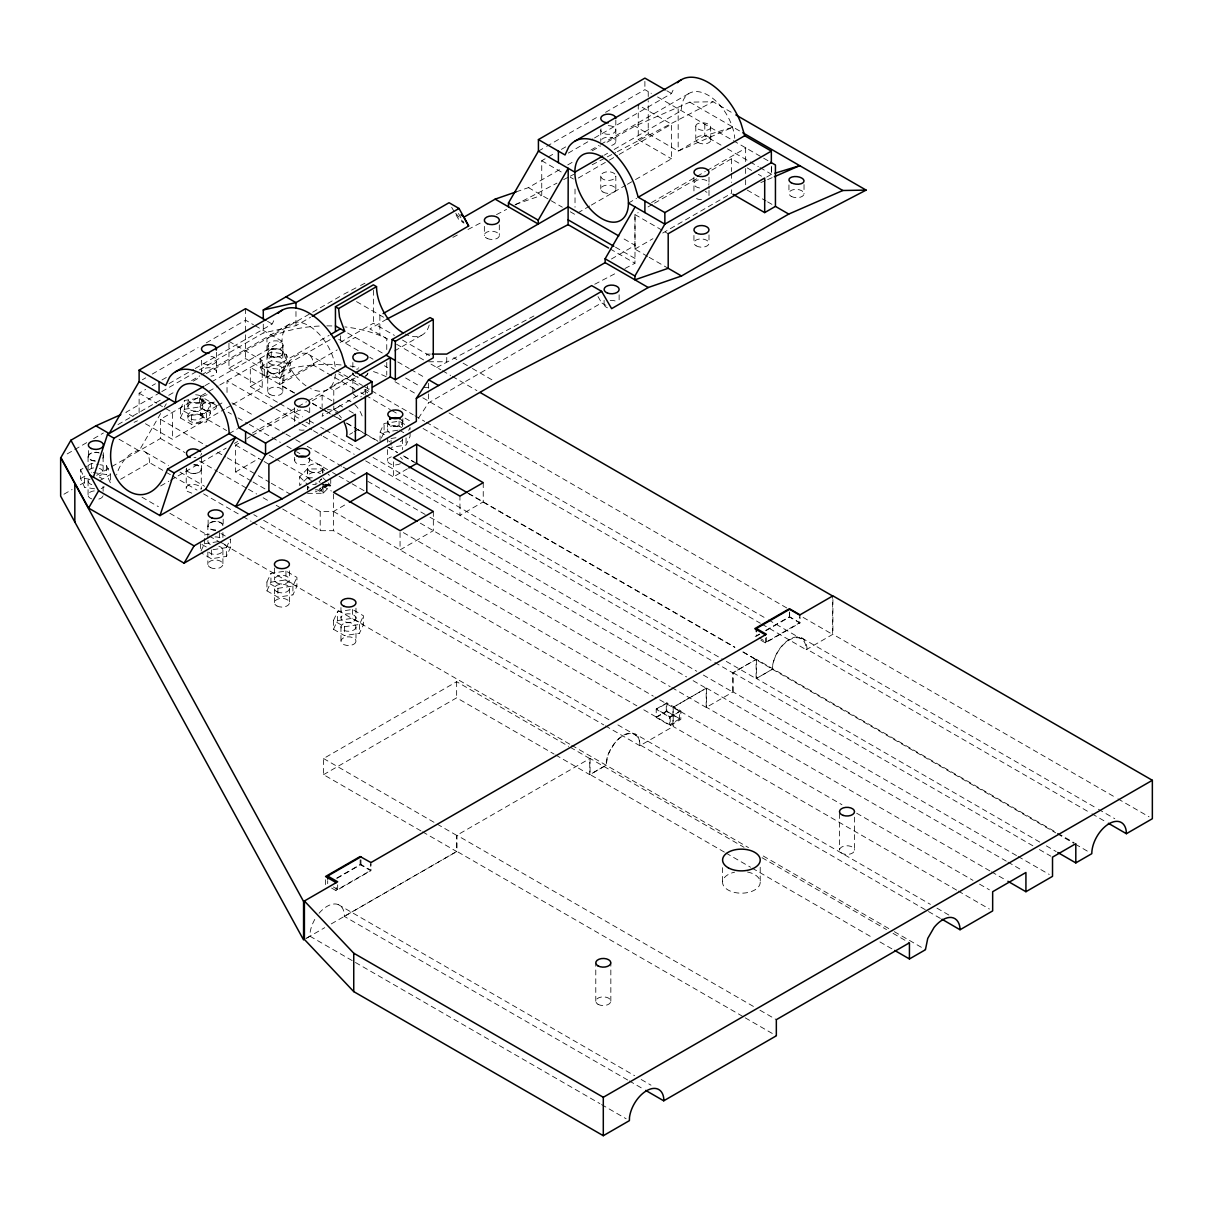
<?xml version="1.0" encoding="UTF-8"?>
<svg xmlns="http://www.w3.org/2000/svg" width="1213" height="1213" viewBox="0 0 1213 1213"><rect width="100%" height="100%" fill="white"/><g stroke="black" fill="none" stroke-linecap="round" stroke-linejoin="round"><path stroke-width="0.75" stroke-dasharray="5 3.75" d="M595.78 1001.225L595.78 962.804M610.836 1001.225L610.836 962.804M624.907 268.513L634.975 263.266L635.081 214.246M305.797 938.619L309.952 936.209L310.058 932.842A24.472 14.131 -60 0 1 316.184 917.134M627.682 1080.01L344.295 916.376L344.356 914.435A24.472 14.131 -60 0 0 317.078 915.83M307.723 490.007L307.935 486.671L309.876 488.627M335.379 374.013L334.682 379.624L332.013 385.537L327.753 389.479A37.876 21.864 60 0 1 310.558 388.554M191.806 493.145L187.227 491.31L186.484 487.217A7.551 4.564 -2.5 0 1 189.986 484.351L195.702 484.715A7.384 3.275 9.6 0 1 201.024 487.793L201.024 489.552M180.419 409.099L184.437 400.442L199.432 398.122L210.41 404.46L210.41 413.299L206.392 421.957L191.396 424.277L180.419 417.939L180.419 409.099L191.396 415.437L206.392 413.117L210.41 404.46M180.419 417.939L184.437 409.281L184.437 400.442M195.217 368.464L272.212 324.023L274.487 319.11M201.04 550.975L204.391 543.758L204.391 538.451M226.361 556.433L226.361 547.609L230.379 538.936L230.379 547.776L226.361 556.433L211.35 558.753L201.949 553.325M266.921 582.013L270.939 573.34L285.95 571.02L296.927 577.373L296.927 586.197L292.909 594.87L277.913 597.19L266.921 590.837L266.921 582.013L277.913 588.35L292.909 586.031L296.927 577.373M266.921 590.837L270.939 582.179L270.939 573.34M380.063 440.986L380.063 432.162L384.081 423.489L399.092 421.169L408.493 426.612M381.398 438.105L384.081 432.328L384.081 423.489M408.72 430.403L410.07 427.522L410.07 436.346L406.052 445.019L391.041 447.339M333.484 620.434L337.502 611.761L352.498 609.442L363.475 615.795L363.475 624.619L359.457 633.292L344.462 635.612L333.484 629.274L333.484 620.434L344.462 626.772L359.457 624.452L363.475 615.795M333.484 629.274L337.502 620.601L337.502 611.761M594.522 137.933L671.517 93.477L673.791 88.579M160.632 413.527L139.116 450.811L118.616 438.985M164.377 407.052L166.257 403.808M418.394 418.288L428.614 402.792L601.633 302.886L605.924 305.358M328.117 482.91L330.74 485.488L323.052 493.282L318.974 489.309L322.476 486.671L330.74 485.488L330.74 476.648L328.117 474.071M321.581 479.09L318.974 481.788L320.535 482.471M307.359 468.976L307.359 477.816L299.672 485.594L299.672 476.77L307.359 468.976L322.885 468.915L326.813 472.782M354.12 389.873L354.969 389.206M294.395 393.133L279.672 384.627L313.864 364.886L316.017 364.673A92.537 53.433 0 0 1 346.615 365.538M724.358 852.102L590.064 774.561L605.969 765.312L608.289 753.986L614.627 743.008A24.472 14.131 -60 0 1 631.943 733.016L635.521 734.123L930.401 904.367M142.391 379.76L145.666 377.865M152.216 374.089L198.083 347.6M206.271 342.87L245.587 320.171L253.517 324.75M538.42 151.109L544.971 147.334M546.608 146.379L599.025 116.114M605.575 112.339L644.891 89.641L651.381 93.386M139.116 412.905L139.116 393.179L145.651 389.403M152.171 385.628L155.446 383.748M161.981 379.972L166.878 377.152M515.48 204.406L541.741 195.308L541.741 160.722L554.826 153.172M561.376 149.396L566.274 146.561M169.001 383.596L193.58 369.419M568.321 153.065L592.884 138.873M160.177 392.542L125.803 412.39L133.187 416.666M161.799 391.602L197.81 370.814M199.448 369.874L263.282 333.014L295.972 325.66L310.634 317.2M191.578 380.624L199.781 375.894M201.419 374.938L289.877 323.871M590.883 150.078L599.086 145.348M600.723 144.408L689.181 93.325M67.2 453.905L87.078 442.442M93.613 438.666L103.423 432.996M117.964 424.595L162.284 399.016M168.713 395.302L173.717 392.406M193.276 381.125L199.887 377.304M206.377 373.559L311.059 313.121M312.696 312.181L342.127 295.184M516.177 191.866L528.428 187.621L561.194 168.698M567.745 164.923L574.31 161.132M592.323 150.73L600.511 146M607.061 142.224L634.915 126.137L689.788 102.15L713.062 101.756L732.607 113.036M228.954 343.097L228.954 368.206L245.587 358.593L283.857 380.685L337.199 349.905M205.027 385.658L209.955 382.823M211.593 381.883L282.023 341.217A37.876 21.864 60 0 1 307.42 324.978A37.876 21.864 60 0 1 335.455 368.828M604.347 155.128L607.622 153.232M614.172 149.457L681.342 110.671A37.876 21.864 60 0 1 706.724 94.447A37.876 21.864 60 0 1 734.76 138.297M635.536 179.569L671.517 158.797L671.517 124.211L638.25 105L638.25 139.586L648.227 133.824L648.227 100.74M260.279 358.351L271.257 352.013L286.253 354.332L290.271 362.99L290.271 371.83L279.293 378.168L264.298 375.848L260.279 367.19L260.279 358.351L264.298 367.008L264.298 375.848M96.646 475.329L160.48 438.484L160.48 419.273L218.128 385.977M219.765 385.037L262.235 360.519L262.235 387.417L232.82 404.399M578.298 178.038L607.728 161.041M609.366 160.101L617.538 155.385M619.176 154.43L671.517 124.211M94.614 488.824L84.607 487.277L80.589 478.619L80.589 469.78L86.866 466.156M88.428 465.246L91.566 463.442L98.238 464.473M260.279 367.19L271.257 360.852L286.253 363.172L290.271 371.83M80.589 478.619L86.866 474.996M283.857 380.685L283.857 361.474L329.117 335.349M330.133 339.67L288.103 363.93L283.857 361.474M264.298 367.008L279.293 369.328L290.271 362.99M63.925 494.222L72.113 489.506M80.285 484.775L90.111 479.105M216.718 405.627L200.403 396.211L200.403 415.422L216.066 406.385M217.627 405.476L223.889 401.867M294.35 392.83L250.318 367.403L250.318 386.613L266.951 377A92.537 53.433 0 0 1 305.342 365.765L313.864 364.886M99.602 480.757L110.595 474.419L106.577 465.762L99.906 464.731M145.454 423.731L172.382 439.288L224.663 409.115M226.285 408.159L231.198 405.339M340.171 342.415L373.377 323.249L394.422 335.41M345.25 343.127L355.242 337.366M386.841 319.125L369.874 328.92L390.025 340.474M589.745 206.013L575.023 214.519L570.262 211.775M591.368 205.073L625.726 185.24M627.364 184.3L633.899 180.525M101.179 488.687L104.318 486.883M120.572 479.287L149.457 462.608L170.775 474.92M229.121 433.617L237.718 428.659M628.425 203.087L636.613 198.356M353.771 373.847L329.527 387.842L333.772 390.298L358.017 376.303M160.647 485.958L168.85 481.227M170.487 480.287L226.179 448.128M234.367 443.397L237.657 441.502M252.395 432.996L296.624 407.462M298.262 406.507L306.464 401.776M308.102 400.836L353.832 374.438M394.559 350.921L422.26 334.924M651.533 202.556L695.504 177.159M697.141 176.219L705.284 171.518M706.906 170.578L746.01 148.016M251.455 481.091L235.61 471.948L235.61 445.05L238.87 443.17M247.043 438.454L250.303 436.574M251.94 435.619L297.64 409.236M312.332 400.76L322.127 395.104L333.211 401.503M647.59 256.413L634.915 249.09L634.915 214.519L638.19 212.624M648 206.953L652.912 204.118M654.55 203.178L697.066 178.629M711.788 170.123L731.409 158.797L740.916 164.286M333.772 406.021L333.772 409.509L369.328 388.979M338.761 406.704L322.127 416.317L322.688 413.8A17.755 10.25 60 0 1 324.568 411.146M235.61 471.948L258.46 458.757M611.443 258.991L635.081 245.344L622.026 237.809M634.915 249.09L652.912 238.703M662.723 233.048L731.409 193.383L731.409 189.744M436.756 367.539L535.964 314.88M766.661 177.068L771.513 174.263L771.513 166.029M349.647 434.39L352.665 432.647M354.181 431.767L361.747 427.401M300.642 500.196L320.202 511.477L333.514 511.477L347.767 503.243M407.371 468.84L393.406 476.906L393.406 461.183M420.941 830.89L323.553 774.667L323.553 758.534L456.649 681.691L568.654 746.344M323.553 774.667L456.649 697.824L554.053 754.046M336.547 878.212L360.14 864.596L370.784 870.737L370.784 862.67M759.505 634.02L754.774 636.734L754.774 633.52M765.782 630.381L789.39 616.765L800.034 622.906L800.034 616.447M337.199 878.212L360.974 864.49L370.951 870.252L370.951 864.111M759.535 634.369L756.366 636.203L756.366 633.125M765.873 630.715L789.648 616.992L799.625 622.754L799.625 616.613M333.393 887.006L337.669 889.478L370.951 870.252M759.217 637.856L766.358 641.965L799.625 622.754M331.619 888.083L336.183 890.721L370.784 870.737M760.869 640.252L765.433 642.89L800.034 622.906M656.218 709.014L666.862 702.873L680.842 710.939L680.842 719.385L670.183 725.541L656.218 717.474L656.218 709.014L670.183 717.08L680.842 710.939M656.278 717.05L666.271 711.288L679.583 718.96L679.583 711.288L654.944 697.066M1016.479 855.544L733.077 691.926L706.193 707.437L706.193 688.226L672.927 707.437L672.927 726.648L643.406 709.605M714.836 662.48L732.819 672.851L756.108 659.417L756.108 678.628L721.735 658.78M956.617 890.099L673.2 726.496L673.2 707.285L706.482 688.074L1006.274 861.139M733.077 691.926L733.077 672.715L756.366 659.266L1056.159 832.345M656.218 717.474L666.862 711.318L666.862 702.873M437.18 824.127L456.664 835.378L590.064 758.428L744.024 847.311M666.271 711.288L666.271 703.601L656.278 709.362L669.591 717.05L679.583 711.288M679.583 718.96L669.591 724.737L669.591 717.05M306.828 938.013L324.735 927.672M331.255 923.912L456.664 851.511L456.664 835.378M555.675 754.986L589.761 774.667L606.166 765.191L606.091 763.644A24.002 13.859 -60 0 1 622.163 736.382A24.002 13.859 -60 0 1 639.706 742.311L639.858 745.737L673.2 726.496M756.108 678.628L772.499 669.167A23.82 13.752 -60 0 1 789.345 639.979A23.82 13.752 -60 0 1 806.19 649.713L832.906 634.278L1116.309 797.911M344.295 916.376L456.967 851.42L743.584 1016.888M1039.784 842.095L756.366 678.476L772.347 669.227A24.472 14.131 -60 0 1 789.648 639.266A24.472 14.131 -60 0 1 806.963 649.258L1090.351 812.892M343.749 294.243L358.866 286.359M360.534 285.495L365.583 282.872M452.874 237.369L457.908 234.746M467.975 229.5L481.409 222.495M496.511 214.625L506.579 209.364M514.979 204.997L556.949 183.118M563.666 179.615L568.7 176.992M570.383 176.128L573.734 174.369M592.202 164.741L605.621 157.751M607.304 156.871L615.704 152.504M617.372 151.625L713.062 101.756M594.704 284.267L616.522 272.895M134.112 422.321L137.448 420.82M760.854 182.572L765.934 180.373M767.617 179.63L772.681 177.432M321.733 487.717L330.74 485.488L322.233 482.971M184.437 409.281L199.432 406.962L210.41 413.299M384.081 432.328L399.092 430.009L403.793 432.723M391.041 438.5L397.712 437.468M204.391 534.918L209.394 534.145M204.391 543.758L219.401 541.438L230.379 547.776M213.018 549.671L226.361 547.609M270.939 582.179L285.95 579.859L296.927 586.197M337.502 620.601L352.498 618.281L363.475 624.619M315.213 489.9L317.154 489.749L323.052 493.282L323.052 484.442M322.734 485.549L330.74 485.488L321.733 483.365M307.359 477.816L312.545 477.786M312.696 484.487L316.153 484.472M307.526 493.342L323.052 493.282L320.535 488.627M430.403 354.09L426.779 354.09L426.779 358.699M428.598 361.762L446.748 361.762L446.748 354.09M423.762 387.417L429.205 387.417M282.72 509.051L320.202 530.688L333.514 530.688L636.855 705.83M322.476 484.427L330.74 485.488M93.234 472.539L106.577 474.601L110.595 483.259L110.595 474.419M80.589 469.78L84.607 478.438L89.61 479.211M364.264 389.676L367.403 392.982L367.403 385.886M689.788 102.15L739.551 130.898M666.816 90.763L671.517 93.477M657.567 96.949L771.513 162.739M721.022 145.12L704.798 135.75L678.173 151.109L634.915 126.137M727.512 148.865L748.618 161.056M750.241 161.981L758.352 166.666M759.99 167.606L771.513 174.263M747.253 167.94L752.015 170.684M758.352 174.354L761.521 176.188M747.223 190.092L766.025 200.964M767.602 201.858L772.302 204.572M638.25 139.586L671.517 158.797M541.741 160.722L562.347 172.61M570.262 177.189L573.431 179.024M634.915 214.519L668.196 233.73M528.428 187.621L562.347 207.196M649.182 257.323L668.196 268.3M615.507 247.194L635.081 258.49M610.139 248.923L634.975 263.266M356.516 301.612L383.657 317.275M453.738 357.729L456.846 359.533M463.063 363.127L470.841 367.615M472.403 368.509L493.797 380.867M402.504 340.08L430.024 355.955M396.59 344.249L426.779 361.762M431.009 364.127L440.85 369.813M442.487 370.753L450.69 375.484M452.328 376.439L476.906 390.631M347.615 332.969L383.035 353.423M397.758 361.914L409.206 368.525M410.843 369.48L425.566 377.971M338.715 339.352L358.305 350.663M369.738 357.259L372.998 359.154M384.415 365.75L387.675 367.63M405.627 378.001L420.32 386.477M1117.946 798.851L1149.075 816.819M394.953 381.731L416.256 394.043M422.821 397.819L442.487 409.175M449.037 412.966L786.737 607.94M803.127 617.402L832.649 634.429L832.649 596.008M267.512 321.309L272.212 324.023M801.884 638.053L1096.749 808.313M1098.387 809.253L1114.777 818.714M308.42 354.272L334.621 369.404M336.259 370.344L362.46 385.461M364.097 386.416L413.208 414.77M414.846 415.71L424.671 421.381M426.309 422.336L766.874 618.948M768.511 619.904L801.247 638.796M255.094 325.66L282.023 341.217L282.947 349.738L285.616 358.745L289.877 367.615A37.876 21.864 60 0 0 306.025 385.825M338.73 373.953L359.366 385.855M365.704 389.525L368.873 391.344M1091.988 813.832L1105.104 821.398M354.287 388.812L313.363 365.174A23.82 13.752 -60 0 0 296.518 355.454A23.82 13.752 -60 0 0 279.672 384.627M360.837 392.587L364.112 394.483M365.75 395.423L390.313 409.615M391.951 410.555L398.501 414.33M405.051 418.121L411.601 421.897M423.064 428.507L760.339 623.239M761.976 624.179L806.19 649.713M228.954 341.308L262.235 360.519M339.549 405.157L342.718 406.992M349.056 410.646L355.394 414.315M380.063 432.162L384.779 434.876M333.772 409.509L338.761 412.39M1057.797 833.286L1074.172 842.747M312.302 403.186L323.719 409.782M325.342 410.722L330.239 413.542M336.759 417.317L344.917 422.018M346.554 422.958L356.334 428.614M357.971 429.554L377.546 440.85M388.964 447.445L397.121 452.161M403.641 455.921L416.696 463.457M468.627 493.448L734.866 647.151M743.038 651.866L756.108 659.417M312.408 403.535L320.596 408.265M322.233 409.206L330.421 413.936M332.059 414.876L340.247 419.607M346.797 423.382L353.347 427.173M354.984 428.113L377.91 441.35M387.735 447.021L397.546 452.692M404.096 456.467L413.921 462.138M467.96 493.342L734.835 647.424M743.023 652.139L772.499 669.167M772.347 669.227L1055.75 832.876M1057.387 833.816L1073.763 843.278M1075.4 844.218L1088.516 851.784M228.954 368.206L262.235 387.417M1046.334 845.87L1056.159 851.556M250.318 386.613L278.141 402.671M279.778 403.626L302.689 416.847M309.239 420.638L314.152 423.473M320.702 427.249L323.977 429.144M325.615 430.084L359.988 449.932M373.073 457.483L720.097 657.825M733.077 672.715L1032.87 845.779M1039.42 849.57L1050.883 856.196M274.335 408.159L227.028 380.837L227.028 394.816M275.958 409.099L300.43 423.216M302.067 424.171L311.847 429.811M313.485 430.751L321.627 435.467M323.264 436.407L354.257 454.299M365.674 460.895L713.214 661.54M1018.116 856.484L1049.245 874.452M231.941 402.898L253.214 415.18M259.764 418.955L284.312 433.132M285.95 434.072L294.137 438.803M295.775 439.743L300.688 442.578M307.238 446.369L341.611 466.201M343.249 467.157L357.971 475.663M367.797 481.334L428.356 516.298M429.993 517.238L696.808 671.274M703.358 675.065L732.819 692.077L732.819 672.851M1007.912 862.079L1022.65 870.6M228.135 412.223L231.395 414.103M237.93 417.879L247.71 423.519M249.347 424.459L280.339 442.351M286.859 446.126L295.017 450.827M296.639 451.782L299.914 453.662M308.057 458.362L330.906 471.554M332.529 472.494L337.426 475.314M339.049 476.254L350.466 482.85M352.104 483.79L366.781 492.266M420.35 523.197L686.588 676.915M693.123 680.675L706.193 688.226M989.884 870.889L706.482 707.285L706.482 688.074M991.537 871.844L1006.274 880.35M200.403 415.422L226.604 430.539M269.15 455.118L274.062 457.953M275.7 458.893L310.073 478.741M323.174 486.307L331.361 491.022M403.383 532.613L670.183 686.649M671.82 687.589L706.193 707.437M235.61 445.05L262.554 460.606M264.131 461.516L268.892 464.261M139.116 393.179L156.538 403.247M158.13 404.156L172.382 412.39L172.382 439.288M673.2 707.285L841.943 804.689M856.681 813.21L972.993 880.35M979.543 884.141L989.383 889.811M333.514 511.477L653.322 696.126M666.862 711.318L680.842 719.385M160.48 419.273L207.741 446.551M217.521 452.206L225.663 456.907M227.301 457.847L256.64 474.783M258.263 475.723L269.68 482.304M271.303 483.259L290.862 494.54M253.032 482.016L268.892 491.159M958.255 891.055L989.383 909.022M160.48 438.484L184.922 452.585M199.599 461.061L217.521 471.417M219.144 472.357L246.861 488.354M248.483 489.294L256.64 493.994M263.16 497.755L269.68 501.53M276.2 505.29L281.082 508.111M936.952 908.158L950.052 915.724M145.545 452.176L168.501 465.443M179.979 472.069L204.588 486.277M253.79 514.676L257.065 516.571M263.63 520.362L609.699 720.158M617.902 724.904L635.946 735.321M940.378 918.408L640.585 745.237L638.281 736.67L635.521 734.123M172.413 475.86L197.006 490.067M203.572 493.858L241.296 515.631M242.934 516.586L251.136 521.317M252.774 522.272L603.771 724.904M605.408 725.859L639.858 745.737M220.963 533.508L225.663 536.222M141.997 497.209L158.403 506.685M169.881 513.311L207.605 535.085M209.243 536.04L570.08 744.357M571.717 745.313L748.497 847.599M763.25 856.014L892.662 930.826M894.315 931.675L925.428 949.643M762.037 857.712L886.506 929.583M893.056 933.358L909.432 942.819M570.277 747.284L589.761 758.534L589.761 774.667M201.949 544.485L206.65 547.199M725.996 853.057L750.574 867.234M752.212 868.174L873.405 938.149M879.956 941.94L893.056 949.506M753.409 1006.426L456.967 835.272L456.967 851.42M759.96 1010.202L776.335 1019.663M323.553 758.534L435.558 823.187M745.222 1017.843L776.335 1035.796M422.564 831.83L456.664 851.511M338.139 904.519L634.642 1075.719M641.192 1079.494L651.017 1085.18M629.32 1080.95L642.435 1088.516M309.952 936.209L599.904 1103.618M601.542 1104.558L626.12 1118.75M458.453 213.473L463.882 222.965L459.03 220.008L451.266 206.635M322.885 477.755L326.813 481.622M299.672 476.77L307.526 484.503M455.754 213.367L463.882 222.965M598.009 296.594L601.633 302.886M353.104 393.831L356 396.575L359.548 396.909A7.384 4.776 -7 0 0 361.459 396.712M710.848 139.95L710.591 126.137A7.566 3.806 5.7 0 0 702.327 122.771A7.566 3.806 5.7 0 0 695.837 126.107L696.035 127.107A7.475 3.76 5.7 0 0 699.552 129.67L701.372 130.17A7.612 3.836 5.7 0 0 710.833 127.153M149.457 462.608L149.305 459.181A24.002 13.859 -60 0 0 133.976 452.009A24.002 13.859 -60 0 0 116.615 474.965M854.528 817.153L854.528 850.086A7.536 4.352 0 0 1 843.232 853.861A7.536 4.352 0 0 1 843.232 846.325A7.536 4.352 0 0 1 854.528 850.086M839.472 813.498L839.472 850.086M832.906 599.525L832.906 634.278M804.022 184.588L804.022 193.731M789.648 612.383L789.648 616.992M789.39 611.913L789.39 616.765M788.95 184.907L788.95 193.322M771.347 167.576L771.347 174.172M766.358 637.356L766.358 641.965M765.433 638.053L765.433 642.89M760.217 867.234L760.217 882.094M756.366 659.266L756.366 678.476M745.646 147.804L745.646 166.621M745.646 168.501L745.646 177.902M745.646 179.782L745.646 187.318M731.409 158.797L731.409 171.533M731.409 173.353L731.409 182.466M722.584 867.659L722.584 882.503M708.999 177.189L708.999 188.712M708.999 190.365L708.999 195.308A7.536 4.352 0 0 0 705.238 191.533M708.999 234.897L708.999 243.267M704.798 124.211L704.798 135.75L733.031 127.138L678.173 151.109L678.173 108.852M695.777 126.091L695.777 139.525M693.942 177.189L693.942 192.003M693.942 235.428L693.942 242.843M670.183 717.08L670.183 725.541M648.227 91.551L648.227 98.905M644.891 81.407L644.891 89.641M619.13 294.82L619.13 301.597M615.825 120.102L615.825 141.512M615.825 189.471L615.825 176.097A7.536 4.352 0 0 1 605.12 180.024A7.536 4.352 0 0 1 603.452 172.762A7.536 4.352 0 0 1 615.567 174.96M604.104 300.293L604.104 304.008M600.769 129.988L600.769 141.512M600.769 176.097L600.769 189.046M590.064 758.428L590.064 774.561M575.023 189.031L575.023 207.226M499.301 224.86L499.301 235.049M484.351 226.361L484.351 235.625M483.244 482.668L483.244 501.879L459.954 515.328L459.954 496.117M456.649 681.691L456.649 697.824M433.329 511.477L433.329 530.688L400.063 549.898L400.063 530.688M428.614 383.293L428.614 392.148M428.614 393.922L428.614 402.792M406.052 437.938L406.052 445.019M402.852 418.803L402.852 421.881M402.595 422.154L402.595 426.764M402.595 438.666L402.595 449.629M399.092 421.169L399.092 430.009M391.041 440.258L391.041 445.565M387.538 422.154L387.538 429.842M387.538 438.666L387.538 442.32M387.538 449.629L387.538 460.576M386.75 349.556L386.75 338.579A92.537 53.433 0 0 0 344.841 326.888M386.75 362.369L386.75 375.166M379.866 315.471L379.866 334.682M373.377 290.316L373.377 323.249M365.386 389.343L365.386 394.832M360.974 859.881L360.974 864.49M360.14 859.744L360.14 864.596M359.457 624.452L359.457 633.292M355.985 608.168L355.985 618.403A7.536 4.352 0 0 1 344.265 621.708A7.536 4.352 0 0 1 345.174 614.203A7.536 4.352 0 0 1 355.985 618.403M355.985 627.242A7.536 4.352 0 0 1 344.265 630.548A7.536 4.352 0 0 1 345.174 623.042A7.536 4.352 0 0 1 355.985 627.242L355.985 641.465A7.536 4.352 0 0 1 344.265 644.77A7.536 4.352 0 0 1 345.174 637.25A7.536 4.352 0 0 1 355.985 641.465M352.862 362.505L352.862 367.751M352.862 392.299L352.862 372.831A7.293 4.215 0 0 0 357.699 377.122M352.498 609.442L352.498 618.281M344.462 626.772L344.462 635.612M340.959 607.561L340.959 617.811M340.959 626.651L340.959 640.858M340.428 335.804L340.428 344.537M337.669 884.853L337.669 889.478M336.183 887.491L336.183 890.721M333.772 390.298L333.772 404.263M333.514 494.009L333.514 530.688M327.692 880.638L327.692 883.701M325.524 879.728L325.524 884.565M322.885 468.915L322.885 472.448M322.734 468.248L322.734 476.709M322.127 395.104L322.127 407.477M320.202 511.477L320.202 530.688M309.694 407.72L309.694 414.315A7.536 4.352 0 0 0 302.158 409.964A7.536 4.352 0 0 0 294.638 414.315A7.536 4.352 0 0 0 302.158 418.652M309.694 419.258L309.694 425.839A7.536 4.352 0 0 0 305.919 422.079M309.694 457.346L309.694 460.424M307.677 468.248L307.677 476.709M307.526 486.261L307.526 489.809M295.972 311.483L295.972 325.66M294.638 407.72L294.638 425.839M294.638 457.346L294.638 460.424M292.909 586.031L292.909 594.87M289.437 570.838L289.437 579.374M289.437 588.214L289.437 602.436M286.253 354.332L286.253 363.172M285.95 571.02L285.95 579.859M283.069 345.144A7.536 4.352 0 0 1 271.773 348.919A7.536 4.352 0 0 1 271.773 341.384A7.536 4.352 0 0 1 283.069 345.144L283.069 352.831A7.536 4.352 0 0 1 271.773 356.607A7.536 4.352 0 0 1 271.773 349.071A7.536 4.352 0 0 1 283.069 352.831M282.796 352.983L282.796 360.67M282.796 369.51L282.796 391.405M279.293 369.328L279.293 378.168M277.913 588.35L277.913 597.19M274.411 568.048L274.411 579.996M274.411 588.836L274.411 603.043M271.257 352.013L271.257 360.852M268.012 345.144L268.012 352.831M267.739 352.983L267.739 360.67M267.739 369.51L267.739 391.405M266.951 377L266.951 338.579A92.537 53.433 0 0 1 321.43 325.963M263.282 324.159L263.282 333.014M245.587 308.648L245.587 332.984M245.587 334.818L245.587 358.593M223.177 519.149L223.177 525.745A7.536 4.352 0 0 0 215.641 521.393A7.536 4.352 0 0 0 208.12 525.745L208.12 519.149M222.904 532.537L222.904 539.36M222.904 549.914L222.904 564.121M219.401 532.598L219.401 539.679M216.521 352.286L216.521 372.042M211.35 549.929L211.35 558.753M222.904 525.699A7.536 4.352 0 0 0 215.035 521.545A7.536 4.352 0 0 0 207.848 526.093L207.848 538.041M207.848 552.067L207.848 564.515M206.392 413.117L206.392 421.957M195.627 394.756A7.536 4.352 0 0 1 202.935 399.213L202.935 406.901A7.536 4.352 0 0 1 191.472 410.479A7.536 4.352 0 0 1 191.836 402.959A7.536 4.352 0 0 1 202.935 406.901M202.935 415.741A7.536 4.352 0 0 1 191.472 419.319A7.536 4.352 0 0 1 191.836 411.798A7.536 4.352 0 0 1 202.935 415.741L202.935 418.424A7.536 4.352 0 0 1 191.472 422.003A7.536 4.352 0 0 1 191.836 414.482A7.536 4.352 0 0 1 202.935 418.424M201.464 398.941L201.464 406.628M201.54 456.816L201.54 469.067A7.536 4.352 0 0 1 194.019 473.419A7.536 4.352 0 0 1 186.484 469.067M201.282 469.219L201.282 488.703M200.372 543.591L200.372 550.657M199.432 398.122L199.432 406.962M191.396 415.437L191.396 424.277M187.894 406.658L187.894 398.971A7.536 4.352 0 0 0 195.202 403.444A7.536 4.352 0 0 0 202.935 399.213M187.894 415.498L187.894 418.182M186.226 469.219L186.226 488.627M106.577 465.762L106.577 474.601M103.317 452.707L103.317 457.134M103.12 456.755L103.12 472.13M103.12 486.307L103.12 495.192M91.566 463.442L91.566 472.282M88.382 450.569L88.382 457.149M88.064 456.695L88.064 470.356M88.064 480.909L88.064 495.116M84.607 478.438L84.607 487.277M701.463 199.645A7.536 4.352 0 0 1 696.141 198.371M304.114 430.039A7.536 4.352 0 0 1 296.836 428.917M699.522 187.97A7.536 4.352 0 0 1 694.2 182.647A7.536 4.352 0 0 1 703.419 179.569A7.536 4.352 0 0 1 708.741 184.892M429.19 325.054A37.876 21.864 60 0 1 405.066 333.984M608.289 125.636A7.536 4.352 0 0 1 615.795 130.367A7.536 4.352 0 0 1 606.985 134.264A7.536 4.352 0 0 1 601.026 128.851M210.941 356.319A7.536 4.352 0 0 1 216.399 361.277A7.536 4.352 0 0 1 208.333 364.855A7.536 4.352 0 0 1 201.464 360.519L201.464 372.042A7.536 4.352 0 0 1 208.333 367.721A7.536 4.352 0 0 1 216.399 371.284A7.536 4.352 0 0 1 210.941 376.242M601.769 139.328A7.536 4.352 0 0 1 614.263 138.858A7.536 4.352 0 0 1 610.245 145.712M308.678 458.241A7.536 4.352 0 0 1 302.158 464.761A7.536 4.352 0 0 1 295.638 458.241M214.307 402.019A7.536 4.352 0 0 1 202.465 401.109A7.536 4.352 0 0 1 207.044 394.741M102.802 454.905A7.536 4.352 0 0 1 102.817 458.241M94.872 460.895A7.536 4.352 0 0 1 88.579 455.451A7.536 4.352 0 0 1 98.723 452.555M215.641 530.081A7.536 4.352 0 0 1 208.12 525.745M401.746 419.728A7.536 4.352 0 0 1 396.515 426.294A7.536 4.352 0 0 1 388.008 420.987M194.019 464.715A7.536 4.352 0 0 1 201.54 469.067M201.57 453.313A7.551 3.76 -6.1 0 1 200.554 455.284M195.975 457.392A7.551 3.76 -6.1 0 1 194.019 457.68M367.918 373.013A7.536 4.352 0 0 1 365.719 376.075M358.442 377.213A7.536 4.352 0 0 1 352.862 373.013M356.622 369.237A7.536 4.352 0 0 1 358.442 368.813M607.425 307.814A7.536 4.139 2.4 0 1 605.378 302.022M610.169 300.399A7.536 4.139 2.4 0 1 617.296 301.946M327.298 409.797A17.755 10.25 60 0 1 338.063 414.149M339.246 415.316A17.755 10.25 60 0 1 341.444 417.954M347.312 400.26A17.755 10.25 60 0 1 351.012 401.761M354.712 404.536A17.755 10.25 60 0 1 362.187 416.089M326.858 325.872A92.537 53.433 0 0 1 334.091 326.039M350.117 366.023A92.537 53.433 0 0 1 358.76 367.569M373.468 371.572A92.537 53.433 0 0 1 386.75 377M95.524 461.076A7.536 4.352 0 0 1 88.337 455.572A7.536 4.352 0 0 1 99.405 452.98M99.405 468.354A7.536 4.352 0 0 1 99.299 475.875M89.095 469.901A7.536 4.352 0 0 1 93.704 467.884M215.702 530.233A7.536 4.352 0 0 1 207.848 526.093M210.289 544.47A7.536 4.352 0 0 1 208.029 540.331M215.035 536.919A7.536 4.352 0 0 1 220.463 538.056M401.579 419.971A7.536 4.352 0 0 1 395.059 426.491A7.536 4.352 0 0 1 388.539 419.971M400.396 463.654A7.536 4.352 0 0 1 389.085 463.214A7.536 4.352 0 0 1 391.299 456.816M400.396 457.498A7.536 4.352 0 0 1 402.337 459.454M402.337 439.803A7.536 4.352 0 0 1 400.396 441.744M389.737 441.744A7.536 4.352 0 0 1 388.539 440.85M321.733 478.877A7.536 4.352 0 0 1 320.535 479.787M311.438 480.469A7.536 4.352 0 0 1 309.239 474.056A7.536 4.352 0 0 1 320.535 473.631M91.779 484.684A7.536 4.352 0 0 1 89.095 478.726M99.405 477.194A7.536 4.352 0 0 1 102.135 478.786M102.847 496.314A7.536 4.352 0 0 1 97.48 499.362M91.779 498.907A7.536 4.352 0 0 1 88.337 493.994A7.536 4.352 0 0 1 95.645 490.81M218.84 546.244A7.536 4.352 0 0 1 220.22 553.431A7.536 4.352 0 0 1 208.196 551.415M389.737 432.905A7.536 4.352 0 0 1 390.48 426.385A7.536 4.352 0 0 1 401.579 427.658M193.746 464.867A7.536 4.352 0 0 1 201.252 469.598A7.536 4.352 0 0 1 192.442 473.495A7.536 4.352 0 0 1 186.484 468.097M322.476 486.337A7.536 4.352 0 0 1 315.213 491.811M307.935 488.596A7.536 4.352 0 0 1 307.935 486.337M315.213 483.123A7.536 4.352 0 0 1 317.154 483.274M367.403 373.498A7.293 4.215 0 0 1 364.87 376.364M747.496 872.026A18.817 10.872 0 0 1 756.715 888.629A18.817 10.872 0 0 1 726.511 888.962A18.817 10.872 0 0 1 734.623 872.162M205.224 410.388A7.536 4.352 0 0 0 216.521 406.628A7.536 4.352 0 0 0 205.224 402.868A7.536 4.352 0 0 0 205.224 410.388M696.156 245.83A7.536 4.139 2.4 0 0 708.741 244.329A7.536 4.139 2.4 0 0 699.507 239.006A7.536 4.139 2.4 0 0 696.156 245.83M602.982 192.033A7.536 4.139 2.4 0 0 615.567 190.532A7.536 4.139 2.4 0 0 606.333 185.21A7.536 4.139 2.4 0 0 602.982 192.033M487.186 238.461A7.536 4.139 2.4 0 0 499.286 236.126A7.536 4.139 2.4 0 0 489.021 231.425A7.536 4.139 2.4 0 0 487.186 238.461M791.164 196.309A7.536 4.139 2.4 0 0 803.764 194.808A7.536 4.139 2.4 0 0 794.53 189.471A7.536 4.139 2.4 0 0 791.164 196.309M697.991 142.512A7.536 4.139 2.4 0 0 710.591 141.011A7.536 4.139 2.4 0 0 701.357 135.689A7.536 4.139 2.4 0 0 697.991 142.512M269.953 356.061A7.536 4.352 0 0 0 282.553 354.12A7.536 4.352 0 0 0 273.319 348.783A7.536 4.352 0 0 0 269.953 356.061M269.953 394.483A7.536 4.352 0 0 0 282.553 392.542A7.536 4.352 0 0 0 273.319 387.22A7.536 4.352 0 0 0 269.953 394.483M269.953 372.588A7.536 4.352 0 0 0 282.553 370.632A7.536 4.352 0 0 0 273.319 365.31A7.536 4.352 0 0 0 269.953 372.588M309.876 471.326A7.536 4.352 0 0 0 322.476 469.386A7.536 4.352 0 0 0 313.257 464.063A7.536 4.352 0 0 0 309.876 471.326M210.289 567.517A7.536 4.352 0 0 0 222.722 565.258A7.536 4.352 0 0 0 213.109 560.179A7.536 4.352 0 0 0 210.289 567.517M269.953 363.748A7.536 4.352 0 0 0 282.553 361.792A7.536 4.352 0 0 0 273.319 356.47A7.536 4.352 0 0 0 269.953 363.748M276.989 582.968A7.536 4.352 0 0 0 289.316 580.511A7.536 4.352 0 0 0 279.46 575.584A7.536 4.352 0 0 0 276.989 582.968M276.989 591.808A7.536 4.352 0 0 0 289.316 589.351A7.536 4.352 0 0 0 279.46 584.408A7.536 4.352 0 0 0 276.989 591.808M276.989 606.03A7.536 4.352 0 0 0 289.316 603.558A7.536 4.352 0 0 0 279.46 598.631A7.536 4.352 0 0 0 276.989 606.03M597.979 1004.288A7.536 4.352 0 0 0 610.579 1002.347A7.536 4.352 0 0 0 601.36 997.025A7.536 4.352 0 0 0 597.979 1004.288"/><path stroke-width="1.5" d="M386.841 319.125L568.093 224.648L568.2 168.304L538.254 220.175L538.254 224.026L495.162 199.144L463.745 217.279M645.71 1090.411L663.723 1100.813L663.784 1098.872A24.472 14.131 -60 0 0 647.166 1090.411A24.472 14.131 -60 0 0 629.502 1117.279L629.395 1120.645L603.301 1135.702L353.741 991.612L304.402 939.423L304.402 901.001L353.741 953.191L603.301 1097.28L1152.35 780.293L1152.35 818.714L1126.392 833.695A24.472 14.131 -60 0 0 1109.091 823.703A24.472 14.131 -60 0 0 1091.791 853.679L1075.81 862.898L1057.797 852.496M372.558 387.114L390.343 376.849L395.332 379.73L433.268 357.835L433.268 319.413L430.099 317.579L392.178 339.488L391.253 346.963L388.585 352.877L386.098 355.182L355.379 372.922M203.723 386.416L113.992 438.227C97.358 479.999 146.53 523.698 167.561 469.158L229.56 433.359M93.431 477.179L107.502 434.481L169.062 398.941M159.995 515.601L174.05 472.903L235.61 437.362L205.664 489.233L159.995 515.601L90.111 475.269M120.815 414.634L95.857 425.839L70.9 440.243L60.908 457.544L88.594 508.095L184.088 563.166L496.83 382.611L866.127 190.107L735.851 114.917M265.95 320.399L245.587 308.648L139.116 370.132L139.116 381.655L109.155 433.526L95.857 425.839M184.088 563.166L194.065 545.88L248.923 514.206L282.189 498.846L416.347 421.396L416.347 398.349L428.614 379.745L591.656 285.601L601.633 291.363L611.625 308.648L648.227 287.511L681.494 275.988L788.738 214.079L842.823 190.502L866.127 190.107M508.474 206.832L508.474 202.98L538.42 151.109L538.42 139.586L644.891 78.117L665.255 89.868M432.222 354.09L446.748 354.09L605.135 262.63L605.135 258.794L635.081 206.923M681.494 275.988L668.196 268.3L634.915 279.824L634.915 275.988L664.86 224.117L664.86 212.593L771.347 151.109L771.347 162.648L664.86 224.117L628.425 203.087M88.594 508.095L98.617 490.78L70.9 440.243M263.282 318.837L263.282 309.967L449.053 202.707L459.03 208.469L468.734 225.936L312.257 316.259M175.536 371.739L282.023 310.255M574.841 141.193L681.327 79.724M459.03 208.469L295.972 302.613L263.282 309.967M335.44 331.179L335.44 306.722L373.377 284.828L376.53 286.647A37.876 21.864 60 0 0 403.323 333.044M335.44 306.722L338.594 308.557L376.53 286.647M602.709 156.068L574.856 172.155L538.42 151.109M330.724 334.424L340.428 328.814M333.363 337.805L344.674 331.27L339.504 317.078L338.594 308.557M383.126 313.576L568.2 206.726L618.766 235.929M139.116 370.132L165.726 385.491L169.517 377.319A53.599 30.947 60 0 1 235.155 415.225L238.931 427.764L345.417 366.281L372.042 381.655L372.042 393.179L265.556 454.648L235.61 506.534L268.892 491.159L282.189 498.846M538.42 139.586L565.031 154.961L568.821 146.788A53.599 30.947 60 0 1 634.46 184.679L638.25 197.219L744.721 135.75L771.347 151.109M392.178 339.488L395.332 341.308L433.268 319.413M359.639 375.363L390.343 357.638L390.343 376.849M238.931 427.764L265.556 443.124L372.042 381.655M416.347 398.349L601.633 291.363M344.189 422.473A17.755 10.25 60 0 1 346.615 436.134L355.394 441.214L365.386 435.437L365.386 396.651M733.001 194.292L764.69 212.593L775.441 206.392L788.738 214.079M366.781 473.055L333.514 492.266L400.108 530.718L433.329 511.477L366.781 473.055L366.781 492.266L417.105 521.317M416.696 444.246L393.406 457.695L459.954 496.117L483.244 482.668L416.696 444.246L416.696 463.457L467.005 492.508M349.359 502.334L366.781 492.266M408.933 467.945L416.696 463.457M327.692 879.091L327.692 876.029L360.974 856.818M756.366 631.594L756.366 628.516L789.648 609.305L799.625 615.067L832.906 595.856L1152.35 780.293M303.568 901.471L60.65 457.695L60.65 496.117L303.568 939.908L303.568 901.471L337.669 881.79L327.692 876.029M370.784 862.67L766.358 634.278L756.366 628.516M663.723 1100.813L776.335 1035.796L776.335 1019.663L909.432 942.819L909.432 958.952L925.428 949.749L927.748 938.422L934.071 927.445A24.472 14.131 -60 0 1 951.386 917.453C957.345 918.059 960.135 924.291 960.029 929.674M1007.912 881.29L1025.925 891.707L1052.52 876.347L1052.52 857.136L1075.81 843.687L1075.81 862.898M774.379 176.704L799.716 165.665L842.823 190.502M495.162 199.144L516.177 191.866M774.986 173.201L799.716 165.665L742.796 132.763M770.725 162.284L775.441 164.998L775.441 206.392M638.25 197.219L664.86 212.593M568.2 219.887L613.869 246.254M568.093 224.648L608.577 248.028M508.474 202.98L538.254 220.175M605.135 258.794L634.915 275.988M605.135 262.63L648.227 287.511M480.196 392.527L832.649 596.008M285.995 296.851L295.972 302.613L295.972 307.935M335.44 325.933L344.674 331.27M386.098 355.182L395.332 360.519M428.614 379.745L438.59 385.507M800.034 614.839L789.39 608.699L754.774 628.668L765.433 634.824M1108.379 823.293L1126.392 833.695M139.116 381.655L175.551 402.686A37.876 21.864 60 0 1 202.328 387.22A37.876 21.864 60 0 1 229.121 433.617L265.556 454.648L265.556 443.124M205.664 489.233L248.923 514.206M107.502 434.481L113.992 438.227M167.561 469.158L174.05 472.903M942.016 919.257L960.044 929.765L992.659 910.918L992.659 891.707L1025.925 872.496L1025.925 891.707M98.617 490.78L194.065 545.88M894.694 950.446L909.432 958.952M370.951 862.579L360.14 856.53L325.524 876.499L336.183 882.655M460.94 214.928L463.427 216.384L468.536 226.043M744.721 135.75L740.946 123.21A53.599 30.947 60 0 0 677.461 82.711M345.417 366.281L341.641 353.741A53.599 30.947 60 0 0 278.156 313.257M764.69 212.593L764.69 178.008L668.196 233.73L668.196 268.3M644.891 201.07L644.891 212.593M603.301 1097.28L603.301 1135.702M558.389 151.109L558.389 162.648M395.332 341.308L395.332 379.73M355.394 441.214L355.394 414.315L268.892 464.261L268.892 491.159M353.741 953.191L353.741 991.612M245.587 431.601L245.587 443.124M159.07 381.655L159.07 393.179M74.827 483.593L74.827 522.015M298.398 456.649A7.536 4.352 0 0 1 305.919 456.649M389.873 419.001A7.536 4.352 0 0 1 398.925 418.182M190.229 457.453A7.551 3.76 -6.1 0 1 188.667 456.967A7.551 4.897 7 0 1 188.682 449.993A7.551 4.897 7 0 1 199.357 450.796A7.551 3.76 -6.1 0 1 200.57 451.494M208.985 353.332A7.536 4.352 0 0 1 201.494 348.616A7.536 4.352 0 0 1 210.289 344.704A7.536 4.352 0 0 1 216.263 350.117M389.737 419.076A7.536 4.352 0 0 1 400.396 419.076M608.289 122.801A7.536 4.352 0 0 1 600.769 118.449A7.536 4.352 0 0 1 608.289 114.113A7.536 4.352 0 0 1 615.825 118.449M574.856 172.155A37.876 21.864 60 0 0 615.036 222.131A37.876 21.864 60 0 0 615.036 168.562A37.876 21.864 60 0 0 574.856 172.155M355.06 353.938A7.551 4.897 7 0 0 355.045 360.913A7.551 3.76 -6.1 0 0 365.735 360.094A7.551 3.76 -6.1 0 0 365.735 354.742A7.551 4.897 7 0 0 355.06 353.938M296.836 455.815A7.536 4.352 0 0 0 309.436 453.859A7.536 4.352 0 0 0 300.218 448.537A7.536 4.352 0 0 0 296.836 455.815M211.881 517.981A7.536 4.352 0 0 0 223.177 514.206A7.536 4.352 0 0 0 211.881 510.446A7.536 4.352 0 0 0 211.881 517.981M91.278 448.507A7.536 4.352 0 0 0 103.317 445.611A7.536 4.352 0 0 0 92.961 441.032A7.536 4.352 0 0 0 91.278 448.507M390.146 417.469A7.536 4.352 0 0 0 402.655 415.331A7.536 4.352 0 0 0 393.194 410.146A7.536 4.352 0 0 0 390.146 417.469M696.141 232.957A7.536 4.352 0 0 0 708.741 231.001A7.536 4.352 0 0 0 699.522 225.679A7.536 4.352 0 0 0 696.141 232.957M607.425 293.046A7.536 4.352 0 0 0 619.13 289.74A7.536 4.352 0 0 0 608.304 285.54A7.536 4.352 0 0 0 607.425 293.046M487.186 223.692A7.536 4.352 0 0 0 499.286 220.887A7.536 4.352 0 0 0 489.021 216.248A7.536 4.352 0 0 0 487.186 223.692M791.194 182.708A7.551 3.791 5.7 0 0 803.779 181.889A7.551 3.791 5.7 0 0 794.485 176.567A7.551 3.791 5.7 0 0 791.194 182.708M298.398 406.552A7.536 4.352 0 0 0 309.694 402.777A7.536 4.352 0 0 0 298.398 399.016A7.536 4.352 0 0 0 298.398 406.552M276.989 567.608A7.536 4.352 0 0 0 289.316 565.137A7.536 4.352 0 0 0 279.46 560.209A7.536 4.352 0 0 0 276.989 567.608M344.265 606.348A7.536 4.352 0 0 0 355.985 603.043A7.536 4.352 0 0 0 345.174 598.828A7.536 4.352 0 0 0 344.265 606.348M697.702 176.006A7.536 4.352 0 0 0 708.999 172.246A7.536 4.352 0 0 0 697.702 168.486A7.536 4.352 0 0 0 697.702 176.006M728.346 867.841A18.817 10.872 0 0 0 759.672 862.625A18.817 10.872 0 0 0 736.185 849.57A18.817 10.872 0 0 0 728.346 867.841M597.979 965.866A7.536 4.352 0 0 0 610.579 963.926A7.536 4.352 0 0 0 601.36 958.604A7.536 4.352 0 0 0 597.979 965.866M843.232 815.424A7.536 4.352 0 0 0 854.528 811.664A7.536 4.352 0 0 0 843.232 807.903A7.536 4.352 0 0 0 843.232 815.424"/></g></svg>
